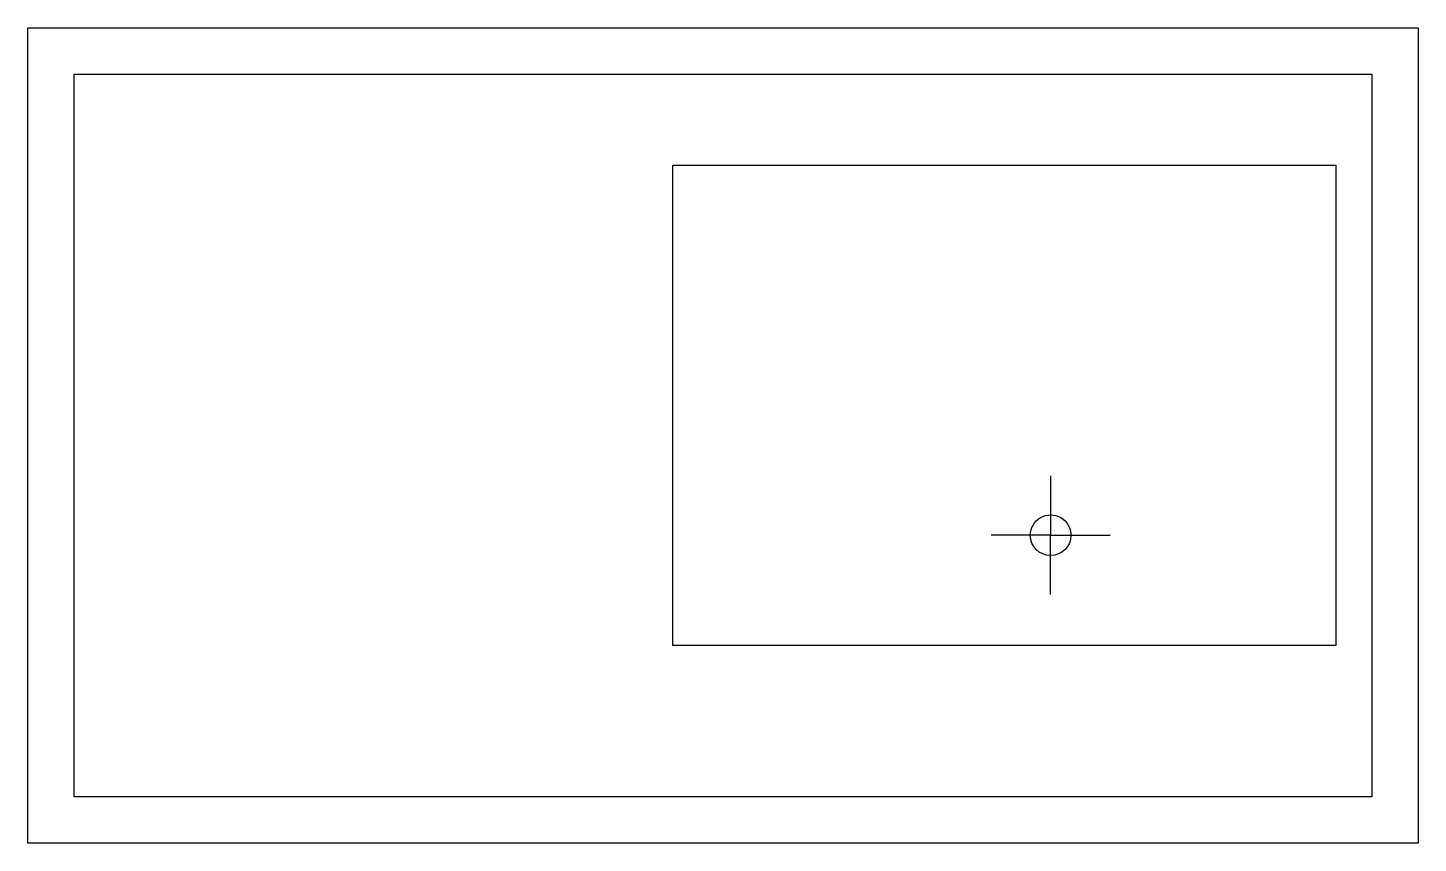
# Model space of a CAD drawing. Extents: x 0 to 150, y 20 to 108.
import ezdxf

# ---------------------------------------------------------------- set-up
doc = ezdxf.new("R2010")
doc.units = 0
doc.layers.add('Layer_1', color=7, linetype='CONTINUOUS')

msp = doc.modelspace()

# ---------------------------------------------------------------- linework, layer by layer
at = {"layer": 'Layer_1', "color": 7}
for p, q in [((0, 108.000011), (149.999994, 108.000011)), ((0, 20.000016), (0, 108.000011)), ((149.999994, 108.000011), (149.999994, 20.000016)), ((4.999996, 103.000007), (144.999999, 103.000007)), ((4.999996, 25.000012), (4.999996, 103.000007)), ((144.999999, 103.000007), (144.999999, 25.000012)), ((69.595835, 93.186347), (141.109723, 93.186347)), ((69.595835, 41.328789), (69.595835, 93.186347)), ((141.109723, 93.186347), (141.109723, 41.328789)), ((110.346766, 59.643276), (110.346766, 53.234455)), ((110.346766, 53.234455), (103.937946, 53.234455)), ((110.346775, 46.825637), (110.346775, 53.234452)), ((110.346775, 53.234452), (116.755596, 53.234452)), ((112.538879, 53.234466), (112.538879, 53.234466)), ((141.109723, 41.328789), (69.595835, 41.328789)), ((144.999999, 25.000012), (4.999996, 25.000012)), ((149.999994, 20.000016), (0, 20.000016))]:
    msp.add_line(p, q, dxfattribs=at)
for points in [[(109.250731, 55.132879), (109.928969, 55.52446), (110.764592, 55.52446), (111.44283, 55.132879)], [(108.154682, 53.234466), (108.154682, 54.017628), (108.572493, 54.741299), (109.250731, 55.132879)], [(111.44283, 55.132879), (112.121068, 54.741299), (112.538879, 54.017628), (112.538879, 53.234466)], [(110.346781, 51.042368), (109.136118, 51.042368), (108.154682, 52.023804), (108.154682, 53.234466)], [(112.538879, 53.234466), (112.538879, 52.023804), (111.557443, 51.042368), (110.346781, 51.042368)]]:
    msp.add_open_spline(points, degree=3, dxfattribs=at)

doc.saveas('drawing.dxf')
